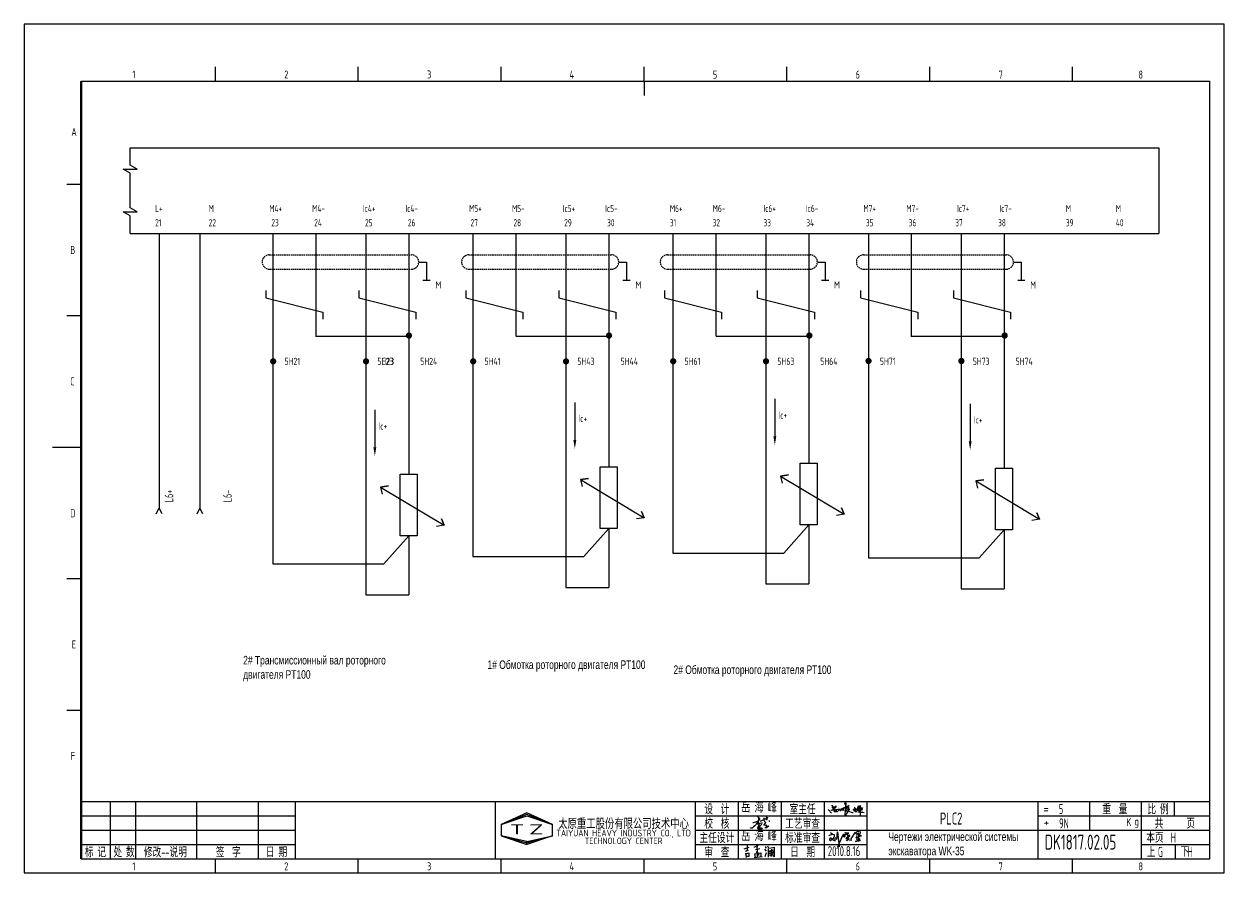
# Model space of a CAD drawing. Extents: x -2005 to 7010, y -1792 to 2924.
# Drawn here: x 1021.9 to 1441.9, y -956 to -659 of the extents above; entities that cross this region are included whole.
import ezdxf
from ezdxf.enums import TextEntityAlignment as Align

# ---------------------------------------------------------------- set-up
doc = ezdxf.new("R2010")
doc.units = 0
doc.header["$LTSCALE"] = 2
doc.linetypes.add('DASHED2', pattern=[0.375, 0.25, -0.125])
doc.layers.get('0').update_dxf_attribs({"linetype": 'CONTINUOUS'})
for name, color, linetype in [('01', 7, 'CONTINUOUS'), ('11', 3, 'CONTINUOUS'), ('CONTINUOUS', 7, 'CONTINUOUS'), ('DASHED', 2, 'DASHED2'), ('TEXT', 3, 'CONTINUOUS')]:
    doc.layers.add(name, color=color, linetype=linetype)
doc.styles.add('ROMAN', font='ROMANC.shx', dxfattribs={"width": 0.7, "height": 0.7})
doc.styles.add('ROMANS', font='romans', dxfattribs={"width": 0.67, "bigfont": 'hzlib'})
doc.styles.get("Standard").update_dxf_attribs({"font": 'isocp.shx', "width": 0.707, "bigfont": 'dfst.shx'})

# ---------------------------------------------------------------- blocks, each defined once
blk = doc.blocks.new('A$C5BE500A0')
for p, q in [((64.4, 48.9), (64.5, 51.6)), ((65.3, 44.3), (64.4, 48.9)), ((64.5, 51.6), (65.9, 52.2)), ((67.1, 48.5), (64.5, 17.9)), ((65.9, 52.2), (66.5, 51.5)), ((66.5, 51.5), (67.1, 48.5)), ((0, 24.1), (1.5, 23.9)), ((1.5, 23.9), (12.6, 10.8)), ((11.6, 21), (13.8, 22.8)), ((13.8, 22.8), (17.9, 23.5)), ((15.3, 41.2), (22.2, 26.1)), ((15.3, 40.1), (15.3, 41.2)), ((15.4, 37.7), (15.3, 40.1)), ((15.4, 32.4), (21, 34.6)), ((15.5, 31.8), (15.4, 32.4)), ((19.1, 30.1), (15.5, 31.8)), ((17.9, 23.5), (26, 24.9)), ((22.2, 26.1), (19.1, 30.1)), ((21, 34.6), (24.5, 35.1)), ((22.6, 18.1), (23.6, 19.3)), ((23.7, 17.3), (22.6, 18.1)), ((23.3, 27.9), (23.1, 27.8)), ((25.3, 29.5), (23.3, 27.9)), ((23.6, 19.3), (25.8, 19.9)), ((24.5, 35.1), (28.2, 35.6)), ((26.1, 16.2), (24.9, 15)), ((26.8, 30.7), (25.3, 29.5)), ((25.8, 19.9), (29.2, 20.8)), ((26, 24.9), (36.8, 26.1)), ((28.4, 20), (26.1, 16.2)), ((29.4, 34), (26.8, 30.7)), ((28.2, 35.6), (30.2, 36.8)), ((29.4, 15.2), (28.2, 15.7)), ((29.5, 22.1), (28.4, 20)), ((29.2, 20.8), (33, 21.4)), ((30.2, 38), (29.4, 34)), ((32.4, 15.1), (29.4, 15.2)), ((30.2, 22.7), (29.5, 22.1)), ((30.2, 36.8), (30.2, 38)), ((31.6, 22.6), (30.2, 22.7)), ((32.8, 22.1), (31.6, 22.6)), ((35, 16.2), (32.4, 15.1)), ((33, 21.4), (32.8, 22.1)), ((37.6, 17.7), (35, 16.2)), ((36.8, 26.1), (40.9, 26)), ((39.7, 20.3), (37.6, 17.7)), ((40.8, 21.6), (39.7, 20.3)), ((40.2, 22.8), (44.3, 25.4)), ((41.7, 24.4), (40.8, 21.6)), ((40.9, 26), (41.7, 24.4)), ((44.3, 25.4), (50.6, 27.7)), ((44.7, 18.7), (49.1, 22.6)), ((49.1, 22.6), (54.4, 27.2)), ((50.6, 27.7), (56.2, 29.3)), ((54.4, 27.2), (59.1, 30.4)), ((56.8, 20.6), (55.9, 19.6)), ((56.2, 29.3), (60.8, 29.6)), ((56.7, 31.7), (57.4, 29.6)), ((57.6, 25), (56.8, 20.6)), ((57.4, 29.6), (57.6, 25)), ((59.1, 30.4), (64.7, 33.7)), ((60.8, 29.6), (62.2, 29.2)), ((66.6, 21), (62.5, 20.6)), ((62.5, 20.6), (75.7, 18.4)), ((64.5, 17.9), (63.3, 8.5)), ((63.3, 8.5), (63.5, 0.1)), ((63.5, 0.1), (64.3, 0)), ((64.3, 0), (67.5, 2.5)), ((64.7, 33.7), (72, 37.3)), ((67.5, 39.5), (65.3, 44.3)), ((69.8, 21.4), (66.6, 21)), ((70.3, 36.3), (67.5, 39.5)), ((67.5, 2.5), (73.8, 13.7)), ((68.3, 28.6), (72.6, 29.4)), ((69.3, 29), (68.3, 28.6)), ((72, 30.5), (69.3, 29)), ((69.9, 34.1), (69.7, 33.3)), ((69.7, 33.3), (71.9, 33.6)), ((76.7, 24.1), (69.8, 21.4)), ((74.6, 36.5), (69.9, 34.1)), ((73.8, 32.8), (70.3, 36.3)), ((71.9, 33.6), (75.3, 34.2)), ((72, 37.3), (77.8, 39)), ((74.8, 31.8), (72, 30.5)), ((72.6, 29.4), (78.2, 30.4)), ((77.7, 30.8), (73.8, 32.8)), ((73.8, 13.7), (77.7, 20)), ((79.7, 39.2), (74.6, 36.5)), ((76.7, 32.6), (74.8, 31.8)), ((75.3, 34.2), (77, 34.5)), ((75.7, 18.4), (81.9, 16.6)), ((77.7, 33.5), (76.7, 32.6)), ((79.9, 25.4), (76.7, 24.1)), ((77, 34.5), (78, 34.1)), ((78, 34.1), (77.7, 33.5)), ((80.1, 30.5), (77.7, 30.8)), ((77.7, 20), (81.2, 25.6)), ((77.8, 39), (79.7, 39.2)), ((78.2, 30.4), (80.1, 30.5)), ((82.1, 26.9), (79.9, 25.4)), ((81.2, 25.6), (82.1, 26.9)), ((81.9, 16.6), (87.3, 14.8)), ((87.3, 14.8), (91.3, 12.9)), ((91.3, 12.9), (94.8, 12.6)), ((94.5, 25.2), (94.9, 23.9)), ((94.8, 12.6), (95.8, 12.8)), ((94.9, 23.9), (95.3, 23)), ((95.3, 23), (95.8, 22.8)), ((95.8, 22.8), (97, 23.3)), ((97, 23.3), (97.8, 25.3)), ((98.5, 23.8), (97.4, 25.9)), ((97.8, 25.3), (100.8, 27)), ((101.1, 23.3), (98.5, 23.8)), ((99, 31.4), (100.1, 32)), ((100.7, 21.1), (99.2, 17.4)), ((99.2, 17.4), (101.9, 20.9)), ((100.1, 32), (101.1, 31.6)), ((102.1, 27.7), (100.7, 21.1)), ((100.8, 27), (103.5, 26.5)), ((101.1, 31.6), (102.1, 30.6)), ((103.3, 23.7), (101.1, 23.3)), ((101.9, 20.9), (103.1, 21.8)), ((102.1, 30.6), (102.1, 27.7)), ((103.1, 21.8), (103.7, 20.1)), ((104.7, 23.9), (103.3, 23.7)), ((103.5, 26.5), (104.5, 25.2)), ((103.7, 20.1), (103.9, 18.5)), ((103.9, 18.5), (105, 16.1)), ((104.2, 28.7), (108.3, 26.3)), ((104.5, 25.2), (104.7, 23.9)), ((105, 16.1), (106.4, 15.7)), ((106.4, 15.7), (107.7, 17.3)), ((107.7, 17.3), (110.9, 22.6)), ((108.3, 26.3), (115.7, 20.2)), ((110.9, 22.6), (113.3, 30.9)), ((111.7, 21.6), (125.7, 23.5)), ((115.4, 22.1), (111.7, 21.6)), ((112.9, 30.9), (112.3, 30.9)), ((117.4, 32.7), (112.9, 30.9)), ((112.9, 26.9), (127.4, 26.5)), ((124.7, 26.6), (112.9, 26.9)), ((113.3, 30.9), (114.4, 35)), ((113.4, 15.2), (124.8, 14.7)), ((114.4, 35), (115.4, 38.4)), ((115.4, 38.4), (118.1, 38.8)), ((122.5, 23.3), (115.4, 22.1)), ((115.7, 20.2), (118.5, 18.9)), ((116.7, 30.8), (120.9, 31.8)), ((122.1, 34.8), (117.4, 32.7)), ((118.1, 38.8), (123.3, 38.3)), ((118.5, 18.9), (120.8, 19.6)), ((120.8, 19.6), (121.1, 20.7)), ((120.9, 31.8), (124.1, 32)), ((121.7, 31.5), (122.2, 1.9)), ((123, 28.1), (121.7, 31.5)), ((124.7, 36.8), (122.1, 34.8)), ((126.4, 24.6), (122.5, 23.3)), ((128.2, 25.5), (123, 28.1)), ((123.3, 38.3), (124.7, 36.8)), ((124.1, 32), (129.1, 31.3)), ((128.1, 26.7), (124.7, 26.6)), ((124.8, 14.7), (132, 14.1)), ((125.7, 23.5), (130.1, 23.8)), ((127.4, 26.5), (126.4, 24.6)), ((130.2, 28.3), (128.1, 26.7)), ((130.5, 24.3), (128.2, 25.5)), ((129.1, 31.3), (130.7, 30.3)), ((130.1, 23.8), (130.5, 24.3)), ((130.7, 30.3), (130.2, 28.3)), ((132, 14.1), (137.3, 13.6))]:
    blk.add_line(p, q)
blk = doc.blocks.new('lf')
for points in [[(409.4, 317.6), (411.9, 317.6), (420.7, 320.5), (429.4, 326.1), (429, 328.4), (426.7, 330.1), (424.2, 331.3), (423.4, 332.6), (424.4, 333.4), (425, 330.7), (425, 327.4), (425, 324.7), (424.8, 321.8), (424.8, 320.3), (424.8, 318.7), (425, 314.7), (425, 313), (424.8, 313)], [(432.1, 320.3), (430.6, 321.6), (450.9, 331.7), (450.9, 332.2)], [(439.5, 330.9), (440, 324.5), (442, 320.7)], [(446.2, 333.8), (448.1, 330.5), (448.1, 326.7), (446.6, 323.8)], [(421.5, 320.1), (421.3, 317.6), (420, 315.1), (418.6, 312.6), (416.7, 310.5), (414.9, 308.5), (411.9, 305.6), (410.1, 304.1), (408, 302.6), (406.1, 302), (403.6, 302.6), (403.6, 303.5), (403.9, 303.5)], [(421.3, 316.2), (424.8, 315.9), (427.1, 316), (429.8, 316), (434.8, 316.8), (436, 316.8)], [(421.9, 314.1), (423.8, 314.1), (425.4, 313.7), (426, 313), (426.9, 312), (427.1, 312), (426.5, 310.5), (426.1, 309.5), (424.2, 306.6), (423.1, 305.4), (422.1, 304.5), (423.2, 303.3), (427.3, 303.1), (429.8, 303.1), (432.3, 302.9), (435.4, 302.7), (433.1, 299.9), (424.6, 299.5), (424, 300.4), (425.6, 303.3), (434.3, 313.5)], [(441.8, 320.7), (443.7, 320.1), (444.9, 317.6), (443.1, 315.5), (439.7, 311.8), (439.8, 310.6), (445.4, 311.2), (447, 310.3), (445.6, 307.4), (453.6, 308), (450.3, 304.7), (447, 303.3), (443.7, 303.1), (442.9, 303.7)], [(453.4, 322.4), (454.9, 322.2), (455.7, 321.8), (456.1, 321.6), (456.3, 321.4)]]:
    blk.add_lwpolyline(points)

msp = doc.modelspace()

# ---------------------------------------------------------------- hatches: boundary and pattern name
h = msp.add_hatch(color=256)
edge = h.paths.add_edge_path()
edge.add_arc((1156.6, -767.98), 1.1, 0, 360)
h = msp.add_hatch(color=256)
edge = h.paths.add_edge_path()
edge.add_arc((1226.63, -767.98), 1.1, 0, 360)
h = msp.add_hatch(color=256)
edge = h.paths.add_edge_path()
edge.add_arc((1296.76, -767.98), 1.1, 0, 360)
h = msp.add_hatch(color=256)
edge = h.paths.add_edge_path()
edge.add_arc((1365.11, -767.98), 1.1, 0, 360)
h = msp.add_hatch(color=256)
edge = h.paths.add_edge_path()
edge.add_arc((1109.08, -777.01), 1.1, 0, 360)
h = msp.add_hatch(color=256)
edge = h.paths.add_edge_path()
edge.add_arc((1141.58, -777.01), 1.1, 0, 360)
h = msp.add_hatch(color=256)
edge = h.paths.add_edge_path()
edge.add_arc((1179.08, -777.03), 1.1, 0, 360)
h = msp.add_hatch(color=256)
edge = h.paths.add_edge_path()
edge.add_arc((1211.58, -777.03), 1.1, 0, 360)
h = msp.add_hatch(color=256)
edge = h.paths.add_edge_path()
edge.add_arc((1249.08, -776.97), 1.1, 0, 360)
h = msp.add_hatch(color=256)
edge = h.paths.add_edge_path()
edge.add_arc((1281.58, -776.97), 1.1, 0, 360)
h = msp.add_hatch(color=256)
edge = h.paths.add_edge_path()
edge.add_arc((1317.46, -776.88), 1.1, 0, 360)
h = msp.add_hatch(color=256)
edge = h.paths.add_edge_path()
edge.add_arc((1349.96, -776.88), 1.1, 0, 360)

# ---------------------------------------------------------------- linework, layer by layer
at = {"ltscale": 10}
for p, q in [((1160.26, -742.26), (1162.76, -742.26)), ((1230.26, -742.26), (1232.76, -742.26)), ((1299.77, -742.26), (1302.27, -742.26)), ((1368.42, -742.26), (1370.92, -742.26)), ((1106.51, -752.26), (1106.51, -754.76)), ((1106.51, -754.76), (1126.51, -759.76)), ((1139.01, -752.26), (1139.01, -754.76)), ((1139.01, -754.76), (1159.01, -759.76)), ((1176.51, -752.26), (1176.51, -754.76)), ((1176.51, -754.76), (1196.51, -759.76)), ((1209.01, -752.26), (1209.01, -754.76)), ((1209.01, -754.76), (1229.01, -759.76)), ((1246.02, -752.26), (1246.02, -754.76)), ((1246.02, -754.76), (1266.02, -759.76)), ((1278.52, -752.26), (1278.52, -754.76)), ((1278.52, -754.76), (1298.52, -759.76)), ((1314.67, -752.26), (1314.67, -754.76)), ((1314.67, -754.76), (1334.67, -759.76)), ((1347.17, -752.26), (1347.17, -754.76)), ((1347.17, -754.76), (1367.17, -759.76)), ((1126.51, -759.76), (1126.51, -762.26)), ((1159.01, -759.76), (1159.01, -762.26)), ((1196.51, -759.76), (1196.51, -762.26)), ((1229.01, -759.76), (1229.01, -762.26)), ((1266.02, -759.76), (1266.02, -762.26)), ((1298.52, -759.76), (1298.52, -762.26)), ((1334.67, -759.76), (1334.67, -762.26)), ((1367.17, -759.76), (1367.17, -762.26))]:
    msp.add_line(p, q, dxfattribs=at)
for p, q in [((1316.87, -941), (1376.87, -941)), ((1273.91, -947.56), (1275.72, -946.91)), ((1274.42, -948.33), (1275.46, -948.07)), ((1274.42, -949.11), (1274.68, -950.53)), ((1274.55, -949.24), (1275.59, -948.98)), ((1274.68, -948.07), (1274.68, -948.07)), ((1274.92, -946.38), (1274.92, -948.19)), ((1275.59, -948.98), (1275.59, -950.27)), ((1277.46, -946.95), (1278.63, -946.44)), ((1277.46, -946.95), (1277.46, -946.95)), ((1277.66, -949.24), (1279.74, -948.98)), ((1277.85, -947.73), (1279.41, -947.47)), ((1278.63, -949.02), (1278.11, -948.77)), ((1278.63, -946.44), (1278.37, -947.21)), ((1278.37, -947.21), (1278.37, -947.47)), ((1278.37, -947.47), (1278.63, -949.02)), ((1278.96, -949.11), (1278.96, -949.89)), ((1279.74, -948.98), (1279.74, -950.4)), ((1281.05, -947.67), (1281.59, -948.4)), ((1281.23, -946.73), (1281.59, -947.36)), ((1281.23, -950.21), (1281.74, -948.88)), ((1282.05, -946.52), (1282.41, -947.15)), ((1282.29, -947.46), (1282.29, -950.46)), ((1282.59, -948.61), (1282.62, -949.3)), ((1284.29, -948.4), (1282.62, -948.73)), ((1282.62, -949.3), (1284.41, -949)), ((1282.65, -948.24), (1284.08, -947.94)), ((1282.74, -947.3), (1284.44, -946.94)), ((1283.05, -948.91), (1283.23, -949.06)), ((1283.44, -947.61), (1283.53, -950.21)), ((1283.87, -948.73), (1283.69, -949.06)), ((1284.41, -949), (1284.29, -948.4)), ((1284.44, -946.94), (1284.47, -946.94)), ((1284.47, -946.94), (1284.47, -950.4)), ((1275.59, -950.27), (1274.55, -950.27)), ((1277.47, -950.58), (1280.24, -950.22)), ((1277.53, -949.24), (1277.79, -950.53)), ((1278.44, -949.24), (1278.44, -950.27)), ((1283.18, -949.65), (1282.84, -950.16)), ((1283.86, -949.48), (1284.2, -949.82)), ((1284.47, -950.4), (1284.2, -950.09))]:
    msp.add_line(p, q)
at = {"color": 3}
for points in [[(1215.16, -804.52), (1214.16, -804.52), (1214.66, -807.52)], [(1285.16, -803.29), (1284.16, -803.29), (1284.66, -806.29)], [(1353.54, -804.99), (1352.54, -804.99), (1353.04, -807.99)], [(1145.16, -807.12), (1144.16, -807.12), (1144.66, -810.12)]]:
    msp.add_solid(points, dxfattribs=at)
at = {"layer": '01', "ltscale": 2}
for p, q in [((1124.01, -768.23), (1156.53, -768.23)), ((1194.05, -768.23), (1226.56, -768.23)), ((1264.17, -768.23), (1296.68, -768.23)), ((1332.52, -768.23), (1365.04, -768.23)), ((1179.01, -774.65), (1179.01, -845.29)), ((1211.51, -774.65), (1211.51, -856.07)), ((1249.01, -773.43), (1249.01, -844.07)), ((1281.51, -773.43), (1281.51, -854.84)), ((1317.39, -775.12), (1317.39, -845.76)), ((1349.89, -775.12), (1349.89, -856.54)), ((1109.01, -777.26), (1109.01, -847.9)), ((1141.51, -777.26), (1141.51, -858.68)), ((1214.7, -791.36), (1214.7, -805.81)), ((1284.7, -790.14), (1284.7, -804.59)), ((1353.08, -791.83), (1353.08, -806.28)), ((1144.7, -793.97), (1144.7, -808.42)), ((1219.43, -817.97), (1216.68, -818.37)), ((1216.68, -818.37), (1219.43, -817.97)), ((1216.68, -818.37), (1238.9, -831.75)), ((1216.68, -818.37), (1217.24, -820.85)), ((1286.68, -817.15), (1289.43, -816.74)), ((1289.43, -816.74), (1286.68, -817.15)), ((1286.68, -817.15), (1308.9, -830.52)), ((1286.68, -817.15), (1287.24, -819.62)), ((1357.8, -818.44), (1355.06, -818.84)), ((1355.06, -818.84), (1357.8, -818.44)), ((1355.06, -818.84), (1377.27, -832.22)), ((1355.06, -818.84), (1355.62, -821.32)), ((1146.68, -820.98), (1149.43, -820.58)), ((1149.43, -820.58), (1146.68, -820.98)), ((1146.68, -820.98), (1168.9, -834.36)), ((1146.68, -820.98), (1147.24, -823.46)), ((1238.9, -831.75), (1238.03, -829.52)), ((1238.03, -829.52), (1238.9, -831.75)), ((1308.9, -830.52), (1306.2, -830.94)), ((1308.03, -828.3), (1308.9, -830.52)), ((1308.9, -830.52), (1308.03, -828.3)), ((1377.27, -832.22), (1376.41, -829.99)), ((1376.41, -829.99), (1377.27, -832.22)), ((1168.9, -834.36), (1166.2, -834.77)), ((1168.03, -832.13), (1168.9, -834.36)), ((1168.9, -834.36), (1168.03, -832.13)), ((1217.8, -845.29), (1226.51, -835.43)), ((1238.9, -831.75), (1236.2, -832.16)), ((1287.8, -844.07), (1296.51, -834.21)), ((1377.27, -832.22), (1374.58, -832.63)), ((1147.8, -847.9), (1156.51, -838.04)), ((1356.18, -845.76), (1364.89, -835.9)), ((1249.01, -844.07), (1287.8, -844.07)), ((1109.01, -847.9), (1147.8, -847.9)), ((1179.01, -845.29), (1217.8, -845.29)), ((1317.39, -845.76), (1356.18, -845.76)), ((1211.51, -856.07), (1226.51, -856.07)), ((1281.51, -854.84), (1296.51, -854.84)), ((1349.89, -856.54), (1364.89, -856.54)), ((1141.51, -858.68), (1156.51, -858.68))]:
    msp.add_line(p, q, dxfattribs=at)
at = {"layer": '01'}
msp.add_lwpolyline([(1059.01, -732.26), (1059.01, -726.16), (1056.56, -724.76), (1061.46, -724.76), (1059.01, -723.36), (1059.01, -711.16), (1056.56, -709.76), (1061.46, -709.76), (1059.01, -708.36), (1059.01, -702.26)], dxfattribs=at)
at = {"layer": '01', "ltscale": 2}
for points in [[(1223.52, -813.88), (1229.52, -813.88), (1229.52, -835.43), (1223.52, -835.43)], [(1293.52, -812.66), (1299.52, -812.66), (1299.52, -834.21), (1293.52, -834.21)], [(1361.89, -814.35), (1367.9, -814.35), (1367.9, -835.9), (1361.89, -835.9)], [(1153.52, -816.49), (1159.52, -816.49), (1159.52, -838.04), (1153.52, -838.04)]]:
    msp.add_lwpolyline(points, close=True, dxfattribs=at)
at = {"layer": 'CONTINUOUS', "color": 3}
for p, q in [((1441.87, -659), (1021.87, -659)), ((1021.87, -659), (1021.87, -956)), ((1441.87, -956), (1441.87, -659)), ((1021.87, -956), (1441.87, -956))]:
    msp.add_line(p, q, dxfattribs=at)
at = {"layer": 'CONTINUOUS', "linetype": 'Continuous'}
for p, q in [((1088.87, -679), (1088.87, -674)), ((1138.87, -679), (1138.87, -674)), ((1188.87, -679), (1188.87, -674)), ((1288.87, -679), (1288.87, -674)), ((1338.87, -679), (1338.87, -674)), ((1388.87, -679), (1388.87, -674)), ((1036.87, -715), (1041.87, -715)), ((1036.87, -761), (1041.87, -761)), ((1031.87, -807), (1041.87, -807)), ((1036.87, -853), (1041.87, -853)), ((1036.87, -899), (1041.87, -899)), ((1041.87, -931), (1436.87, -931)), ((1052.15, -951), (1052.15, -931)), ((1060.97, -951), (1060.97, -931)), ((1082.21, -931), (1082.21, -951)), ((1103.87, -931), (1103.87, -951)), ((1116.87, -951), (1116.87, -931)), ((1186.87, -951), (1186.87, -931)), ((1256.87, -951), (1256.87, -931)), ((1271.87, -931), (1271.87, -951)), ((1286.87, -931), (1286.87, -951)), ((1301.87, -931), (1301.87, -951)), ((1316.87, -931), (1316.87, -951)), ((1376.87, -951), (1376.87, -931)), ((1394.77, -931), (1394.77, -941)), ((1412.87, -931), (1412.87, -951)), ((1041.87, -936), (1116.87, -936)), ((1197.87, -935), (1188.87, -939)), ((1197.87, -935.5), (1188.87, -939)), ((1188.87, -939), (1197.87, -936)), ((1206.87, -939), (1197.87, -935)), ((1206.87, -939), (1197.87, -935.5)), ((1197.87, -936), (1206.87, -939)), ((1256.87, -936), (1306.87, -936)), ((1306.87, -936), (1316.87, -936)), ((1306.87, -936), (1316.87, -936)), ((1376.87, -936), (1436.87, -936)), ((1188.87, -939), (1188.87, -943)), ((1206.87, -943), (1206.87, -939)), ((1041.87, -941), (1116.87, -941)), ((1188.87, -943), (1197.87, -946)), ((1197.87, -945), (1188.87, -943)), ((1188.87, -943), (1197.87, -945.5)), ((1197.87, -945.5), (1206.87, -943)), ((1206.87, -943), (1197.87, -946)), ((1197.87, -945), (1206.87, -943)), ((1197.87, -946), (1197.87, -945)), ((1197.87, -946), (1197.87, -945)), ((1256.87, -941), (1306.87, -941)), ((1307.19, -941), (1316.87, -941)), ((1376.87, -941), (1436.87, -941)), ((1041.87, -946), (1116.87, -946)), ((1256.87, -946), (1306.87, -946)), ((1306.87, -946), (1316.87, -946)), ((1412.87, -946), (1436.87, -946)), ((1088.87, -956), (1088.87, -951)), ((1138.87, -956), (1138.87, -951)), ((1188.87, -956), (1188.87, -951)), ((1288.87, -956), (1288.87, -951)), ((1338.87, -956), (1338.87, -951)), ((1388.87, -956), (1388.87, -951))]:
    msp.add_line(p, q, dxfattribs=at)
at = {"layer": 'CONTINUOUS'}
for p, q in [((1238.87, -679), (1238.87, -674)), ((1041.87, -679), (1436.87, -679)), ((1238.87, -679), (1238.87, -684)), ((1436.87, -951), (1436.87, -679)), ((1059.01, -702.26), (1419.01, -702.26)), ((1419.01, -702.26), (1419.01, -732.26)), ((1059.01, -732.26), (1419.01, -732.26)), ((1069.17, -732.26), (1069.17, -828.34)), ((1083.45, -732.26), (1083.45, -828.34)), ((1109.01, -732.26), (1109.01, -777.26)), ((1124.01, -732.26), (1124.01, -768.28)), ((1141.51, -732.26), (1141.51, -777.26)), ((1156.51, -732.26), (1156.51, -816.49)), ((1179.01, -732.26), (1179.01, -777.26)), ((1194.01, -732.26), (1194.01, -768.04)), ((1211.51, -732.26), (1211.51, -777.26)), ((1226.51, -732.26), (1226.51, -813.88)), ((1226.51, -732.26), (1226.51, -777.26)), ((1249.01, -732.26), (1249.01, -777.14)), ((1264.01, -732.26), (1264.01, -768.23)), ((1281.51, -732.26), (1281.51, -777.14)), ((1296.51, -732.26), (1296.51, -812.66)), ((1296.51, -732.26), (1296.51, -777.14)), ((1317.39, -732.26), (1317.39, -777.14)), ((1332.39, -732.26), (1332.39, -768.41)), ((1349.89, -732.26), (1349.89, -777.14)), ((1364.89, -732.26), (1364.89, -814.35)), ((1364.89, -732.26), (1364.89, -777.14)), ((1162.76, -742.26), (1162.76, -748.74)), ((1232.76, -742.26), (1232.76, -748.74)), ((1302.27, -742.26), (1302.27, -748.74)), ((1370.92, -742.26), (1370.92, -748.74)), ((1164.01, -748.74), (1161.51, -748.74)), ((1234.01, -748.74), (1231.51, -748.74)), ((1303.52, -748.74), (1301.02, -748.74)), ((1372.17, -748.74), (1369.67, -748.74)), ((1068.17, -830.34), (1069.17, -828.34)), ((1070.17, -830.34), (1069.17, -828.34)), ((1082.45, -830.34), (1083.45, -828.34)), ((1084.45, -830.34), (1083.45, -828.34)), ((1226.51, -835.43), (1226.51, -856.07)), ((1296.51, -834.21), (1296.51, -854.84)), ((1156.51, -838.04), (1156.51, -858.68)), ((1364.89, -835.9), (1364.89, -856.54)), ((1424.37, -931), (1424.37, -936)), ((1303.53, -942.98), (1303.79, -942.77)), ((1303.53, -942.98), (1303.79, -942.77)), ((1303.53, -942.98), (1303.79, -942.77)), ((1303.53, -942.98), (1303.79, -942.77)), ((1303.79, -942.77), (1304.14, -942.62)), ((1303.79, -942.77), (1304.14, -942.62)), ((1303.79, -942.77), (1304.14, -942.62)), ((1303.79, -942.77), (1304.14, -942.62)), ((1303.89, -944.2), (1303.99, -943.84)), ((1303.89, -944.2), (1303.99, -943.84)), ((1303.89, -944.2), (1303.99, -943.84)), ((1303.89, -944.2), (1303.99, -943.84)), ((1303.89, -944.5), (1303.89, -944.2)), ((1303.89, -944.5), (1303.89, -944.2)), ((1303.89, -944.5), (1303.89, -944.2)), ((1303.89, -944.5), (1303.89, -944.2)), ((1304.14, -944.76), (1303.89, -944.5)), ((1304.14, -944.76), (1303.89, -944.5)), ((1304.14, -944.76), (1303.89, -944.5)), ((1304.14, -944.76), (1303.89, -944.5)), ((1303.99, -943.84), (1304.04, -943.69)), ((1303.99, -943.84), (1304.04, -943.69)), ((1303.99, -943.84), (1304.04, -943.69)), ((1303.99, -943.84), (1304.04, -943.69)), ((1304.04, -943.69), (1304.24, -943.74)), ((1304.04, -943.69), (1304.24, -943.74)), ((1304.04, -943.69), (1304.24, -943.74)), ((1304.04, -943.69), (1304.24, -943.74)), ((1304.14, -942.62), (1304.5, -942.52)), ((1304.14, -942.62), (1304.5, -942.52)), ((1304.14, -942.62), (1304.5, -942.52)), ((1304.14, -942.62), (1304.5, -942.52)), ((1304.81, -944.2), (1304.14, -944.76)), ((1304.81, -944.2), (1304.14, -944.76)), ((1304.81, -944.2), (1304.14, -944.76)), ((1304.81, -944.2), (1304.14, -944.76)), ((1304.19, -941.8), (1304.55, -942.01)), ((1304.19, -941.8), (1304.55, -942.01)), ((1304.19, -941.8), (1304.55, -942.01)), ((1304.19, -941.8), (1304.55, -942.01)), ((1304.24, -943.74), (1304.6, -943.89)), ((1304.24, -943.74), (1304.6, -943.89)), ((1304.24, -943.74), (1304.6, -943.89)), ((1304.24, -943.74), (1304.6, -943.89)), ((1304.5, -942.52), (1305.01, -942.47)), ((1304.5, -942.52), (1305.01, -942.47)), ((1304.5, -942.52), (1305.01, -942.47)), ((1304.5, -942.52), (1305.01, -942.47)), ((1304.55, -942.01), (1304.6, -942.16)), ((1304.55, -942.01), (1304.6, -942.16)), ((1304.55, -942.01), (1304.6, -942.16)), ((1304.55, -942.01), (1304.6, -942.16)), ((1304.6, -942.16), (1304.6, -942.47)), ((1304.6, -942.16), (1304.6, -942.47)), ((1304.6, -942.16), (1304.6, -942.47)), ((1304.6, -942.16), (1304.6, -942.47)), ((1304.6, -943.89), (1304.96, -944.25)), ((1304.6, -943.89), (1304.96, -944.25)), ((1304.6, -943.89), (1304.96, -944.25)), ((1304.6, -943.89), (1304.96, -944.25)), ((1305.11, -943.94), (1304.81, -944.2)), ((1305.11, -943.94), (1304.81, -944.2)), ((1305.11, -943.94), (1304.81, -944.2)), ((1305.11, -943.94), (1304.81, -944.2)), ((1304.96, -944.25), (1305.27, -944.5)), ((1304.96, -944.25), (1305.27, -944.5)), ((1304.96, -944.25), (1305.27, -944.5)), ((1304.96, -944.25), (1305.27, -944.5)), ((1305.01, -942.47), (1305.42, -942.57)), ((1305.01, -942.47), (1305.42, -942.57)), ((1305.01, -942.47), (1305.42, -942.57)), ((1305.01, -942.47), (1305.42, -942.57)), ((1305.32, -943.54), (1305.11, -943.94)), ((1305.32, -943.54), (1305.11, -943.94)), ((1305.32, -943.54), (1305.11, -943.94)), ((1305.32, -943.54), (1305.11, -943.94)), ((1305.27, -944.5), (1305.42, -944.61)), ((1305.27, -944.5), (1305.42, -944.61)), ((1305.27, -944.5), (1305.42, -944.61)), ((1305.27, -944.5), (1305.42, -944.61)), ((1305.42, -943.18), (1305.32, -943.54)), ((1305.42, -943.18), (1305.32, -943.54)), ((1305.42, -943.18), (1305.32, -943.54)), ((1305.42, -943.18), (1305.32, -943.54)), ((1305.42, -942.57), (1305.42, -942.77)), ((1305.42, -942.57), (1305.42, -942.77)), ((1305.42, -942.57), (1305.42, -942.77)), ((1305.42, -942.57), (1305.42, -942.77)), ((1305.42, -942.77), (1305.42, -943.18)), ((1305.42, -942.77), (1305.42, -943.18)), ((1305.42, -942.77), (1305.42, -943.18)), ((1305.42, -942.77), (1305.42, -943.18)), ((1305.42, -944.61), (1305.72, -944.71)), ((1305.42, -944.61), (1305.72, -944.71)), ((1305.42, -944.61), (1305.72, -944.71)), ((1305.42, -944.61), (1305.72, -944.71)), ((1305.72, -944.1), (1305.88, -943.84)), ((1305.72, -944.1), (1305.88, -943.84)), ((1305.72, -944.1), (1305.88, -943.84)), ((1305.72, -944.1), (1305.88, -943.84)), ((1305.72, -944.71), (1305.72, -944.1)), ((1305.72, -944.71), (1305.72, -944.1)), ((1305.72, -944.71), (1305.72, -944.1)), ((1305.72, -944.71), (1305.72, -944.1)), ((1305.88, -943.84), (1306.08, -943.64)), ((1305.88, -943.84), (1306.08, -943.64)), ((1305.88, -943.84), (1306.08, -943.64)), ((1305.88, -943.84), (1306.08, -943.64)), ((1306.08, -943.64), (1306.13, -943.74)), ((1306.08, -943.64), (1306.13, -943.74)), ((1306.08, -943.64), (1306.13, -943.74)), ((1306.08, -943.64), (1306.13, -943.74)), ((1306.13, -943.74), (1306.29, -944.1)), ((1306.13, -943.74), (1306.29, -944.1)), ((1306.13, -943.74), (1306.29, -944.1)), ((1306.13, -943.74), (1306.29, -944.1)), ((1306.29, -944.1), (1306.29, -944.2)), ((1306.29, -944.1), (1306.29, -944.2)), ((1306.29, -944.1), (1306.29, -944.2)), ((1306.29, -944.1), (1306.29, -944.2)), ((1306.29, -944.2), (1306.34, -944.3)), ((1306.29, -944.2), (1306.34, -944.3)), ((1306.29, -944.2), (1306.34, -944.3)), ((1306.29, -944.2), (1306.34, -944.3)), ((1306.34, -944.3), (1306.59, -941.65)), ((1306.34, -944.3), (1306.59, -941.65)), ((1306.34, -944.3), (1306.59, -941.65)), ((1306.34, -944.3), (1306.59, -941.65)), ((1306.59, -941.65), (1307.2, -946.85)), ((1306.59, -941.65), (1307.2, -946.85)), ((1306.59, -941.65), (1307.2, -946.85)), ((1306.59, -941.65), (1307.2, -946.85)), ((1306.75, -946.9), (1308.53, -942.49)), ((1306.75, -946.9), (1308.53, -942.49)), ((1306.75, -946.9), (1308.53, -942.49)), ((1306.75, -946.9), (1308.53, -942.49)), ((1308.58, -942.56), (1308.69, -943.04)), ((1308.58, -942.56), (1308.69, -943.04)), ((1308.58, -942.56), (1308.69, -943.04)), ((1308.58, -942.56), (1308.69, -943.04)), ((1308.69, -942.56), (1308.84, -942.45)), ((1308.69, -942.56), (1308.84, -942.45)), ((1308.69, -942.56), (1308.84, -942.45)), ((1308.69, -942.56), (1308.84, -942.45)), ((1308.8, -943.37), (1308.69, -942.56)), ((1308.8, -943.37), (1308.69, -942.56)), ((1308.8, -943.37), (1308.69, -942.56)), ((1308.8, -943.37), (1308.69, -942.56)), ((1308.69, -943.04), (1308.8, -943.37)), ((1308.69, -943.04), (1308.8, -943.37)), ((1308.69, -943.04), (1308.8, -943.37)), ((1308.69, -943.04), (1308.8, -943.37)), ((1308.84, -942.45), (1308.98, -942.45)), ((1308.84, -942.45), (1308.98, -942.45)), ((1308.84, -942.45), (1308.98, -942.45)), ((1308.84, -942.45), (1308.98, -942.45)), ((1308.91, -943.15), (1308.95, -942.89)), ((1308.91, -943.15), (1308.95, -942.89)), ((1308.91, -943.15), (1308.95, -942.89)), ((1308.91, -943.15), (1308.95, -942.89)), ((1308.95, -943.41), (1308.91, -943.15)), ((1308.95, -943.41), (1308.91, -943.15)), ((1308.95, -943.41), (1308.91, -943.15)), ((1308.95, -943.41), (1308.91, -943.15)), ((1308.95, -942.89), (1309.02, -942.71)), ((1308.95, -942.89), (1309.02, -942.71)), ((1308.95, -942.89), (1309.02, -942.71)), ((1308.95, -942.89), (1309.02, -942.71)), ((1309.06, -943.48), (1308.95, -943.41)), ((1309.06, -943.48), (1308.95, -943.41)), ((1309.06, -943.48), (1308.95, -943.41)), ((1309.06, -943.48), (1308.95, -943.41)), ((1308.98, -942.45), (1309.13, -942.78)), ((1308.98, -942.45), (1309.13, -942.78)), ((1308.98, -942.45), (1309.13, -942.78)), ((1308.98, -942.45), (1309.13, -942.78)), ((1309.02, -942.71), (1309.28, -942.53)), ((1309.02, -942.71), (1309.28, -942.53)), ((1309.02, -942.71), (1309.28, -942.53)), ((1309.02, -942.71), (1309.28, -942.53)), ((1309.13, -943.15), (1309.06, -943.48)), ((1309.13, -943.15), (1309.06, -943.48)), ((1309.13, -943.15), (1309.06, -943.48)), ((1309.13, -943.15), (1309.06, -943.48)), ((1309.13, -942.78), (1309.13, -943.15)), ((1309.13, -942.78), (1309.13, -943.15)), ((1309.13, -942.78), (1309.13, -943.15)), ((1309.13, -942.78), (1309.13, -943.15)), ((1309.24, -941.79), (1310.38, -943.08)), ((1309.42, -942.01), (1309.24, -941.79)), ((1309.24, -941.79), (1310.38, -943.08)), ((1309.42, -942.01), (1309.24, -941.79)), ((1309.24, -941.79), (1310.38, -943.08)), ((1309.42, -942.01), (1309.24, -941.79)), ((1309.24, -941.79), (1310.38, -943.08)), ((1309.42, -942.01), (1309.24, -941.79)), ((1309.28, -942.53), (1309.68, -942.34)), ((1309.28, -942.53), (1309.68, -942.34)), ((1309.28, -942.53), (1309.68, -942.34)), ((1309.28, -942.53), (1309.68, -942.34)), ((1310.53, -942.09), (1309.42, -942.01)), ((1310.53, -942.09), (1309.42, -942.01)), ((1310.53, -942.09), (1309.42, -942.01)), ((1310.53, -942.09), (1309.42, -942.01)), ((1309.75, -943.74), (1309.53, -943.96)), ((1309.75, -943.74), (1309.53, -943.96)), ((1309.75, -943.74), (1309.53, -943.96)), ((1309.75, -943.74), (1309.53, -943.96)), ((1309.53, -943.96), (1309.64, -943.92)), ((1309.53, -943.96), (1309.64, -943.92)), ((1309.53, -943.96), (1309.64, -943.92)), ((1309.53, -943.96), (1309.64, -943.92)), ((1309.64, -943.92), (1310.34, -943.7)), ((1309.64, -943.92), (1310.34, -943.7)), ((1309.64, -943.92), (1310.34, -943.7)), ((1309.64, -943.92), (1310.34, -943.7)), ((1309.68, -942.34), (1310.2, -942.2)), ((1309.68, -942.34), (1310.2, -942.2)), ((1309.68, -942.34), (1310.2, -942.2)), ((1309.68, -942.34), (1310.2, -942.2)), ((1309.72, -944.73), (1310.31, -944.03)), ((1309.72, -944.73), (1310.31, -944.03)), ((1309.72, -944.73), (1310.31, -944.03)), ((1309.72, -944.73), (1310.31, -944.03)), ((1310.16, -944.18), (1309.72, -944.73)), ((1310.16, -944.18), (1309.72, -944.73)), ((1310.16, -944.18), (1309.72, -944.73)), ((1310.16, -944.18), (1309.72, -944.73)), ((1310.05, -943.44), (1309.75, -943.74)), ((1310.05, -943.44), (1309.75, -943.74)), ((1310.05, -943.44), (1309.75, -943.74)), ((1310.05, -943.44), (1309.75, -943.74)), ((1310.49, -942.89), (1310.05, -943.44)), ((1310.49, -942.89), (1310.05, -943.44)), ((1310.49, -942.89), (1310.05, -943.44)), ((1310.49, -942.89), (1310.05, -943.44)), ((1310.53, -943.74), (1310.16, -944.18)), ((1310.53, -943.74), (1310.16, -944.18)), ((1310.53, -943.74), (1310.16, -944.18)), ((1310.53, -943.74), (1310.16, -944.18)), ((1310.2, -942.2), (1310.53, -942.09)), ((1310.2, -942.2), (1310.53, -942.09)), ((1310.2, -942.2), (1310.53, -942.09)), ((1310.2, -942.2), (1310.53, -942.09)), ((1310.31, -944.03), (1310.38, -944.03)), ((1310.31, -944.03), (1310.38, -944.03)), ((1310.31, -944.03), (1310.38, -944.03)), ((1310.31, -944.03), (1310.38, -944.03)), ((1310.34, -943.7), (1310.49, -943.74)), ((1310.34, -943.7), (1310.49, -943.74)), ((1310.34, -943.7), (1310.49, -943.74)), ((1310.34, -943.7), (1310.49, -943.74)), ((1310.38, -943.08), (1310.71, -943.33)), ((1310.38, -943.08), (1310.71, -943.33)), ((1310.38, -943.08), (1310.71, -943.33)), ((1310.38, -943.08), (1310.71, -943.33)), ((1310.38, -944.03), (1310.49, -944.29)), ((1310.38, -944.03), (1310.49, -944.29)), ((1310.38, -944.03), (1310.49, -944.29)), ((1310.38, -944.03), (1310.49, -944.29)), ((1310.75, -942.82), (1310.49, -942.89)), ((1310.75, -942.82), (1310.49, -942.89)), ((1310.75, -942.82), (1310.49, -942.89)), ((1310.75, -942.82), (1310.49, -942.89)), ((1310.49, -943.74), (1310.53, -943.74)), ((1310.49, -943.74), (1310.53, -943.74)), ((1310.49, -943.74), (1310.53, -943.74)), ((1310.49, -943.74), (1310.53, -943.74)), ((1310.49, -944.29), (1310.67, -944.44)), ((1310.49, -944.29), (1310.67, -944.44)), ((1310.49, -944.29), (1310.67, -944.44)), ((1310.49, -944.29), (1310.67, -944.44)), ((1310.67, -944.44), (1311.44, -944.51)), ((1310.67, -944.44), (1311.44, -944.51)), ((1310.67, -944.44), (1311.44, -944.51)), ((1310.67, -944.44), (1311.44, -944.51)), ((1310.71, -943.33), (1310.86, -943.08)), ((1310.71, -943.33), (1310.86, -943.08)), ((1310.71, -943.33), (1310.86, -943.08)), ((1310.71, -943.33), (1310.86, -943.08)), ((1310.86, -943.08), (1310.75, -942.82)), ((1310.86, -943.08), (1310.75, -942.82)), ((1310.86, -943.08), (1310.75, -942.82)), ((1310.86, -943.08), (1310.75, -942.82)), ((1311.4, -944.09), (1312.9, -941.71)), ((1311.4, -944.09), (1312.9, -941.71)), ((1311.4, -944.09), (1312.9, -941.71)), ((1311.4, -944.09), (1312.9, -941.71)), ((1311.46, -944.5), (1311.4, -944.09)), ((1311.46, -944.5), (1311.4, -944.09)), ((1311.46, -944.5), (1311.4, -944.09)), ((1311.46, -944.5), (1311.4, -944.09)), ((1312.73, -945.01), (1314.59, -944.62)), ((1312.73, -945.01), (1314.59, -944.62)), ((1312.73, -945.01), (1314.59, -944.62)), ((1312.73, -945.01), (1314.59, -944.62)), ((1314.07, -944.72), (1312.73, -945.01)), ((1314.07, -944.72), (1312.73, -945.01)), ((1314.07, -944.72), (1312.73, -945.01)), ((1314.07, -944.72), (1312.73, -945.01)), ((1312.89, -941.78), (1313.02, -942.21)), ((1312.89, -941.78), (1313.02, -942.21)), ((1312.89, -941.78), (1313.02, -942.21)), ((1312.89, -941.78), (1313.02, -942.21)), ((1312.99, -942.04), (1313.35, -941.62)), ((1312.99, -942.04), (1313.35, -941.62)), ((1312.99, -942.04), (1313.35, -941.62)), ((1312.99, -942.04), (1313.35, -941.62)), ((1313.19, -943.32), (1312.99, -943.61)), ((1313.19, -943.32), (1312.99, -943.61)), ((1313.19, -943.32), (1312.99, -943.61)), ((1313.19, -943.32), (1312.99, -943.61)), ((1312.99, -943.61), (1313.09, -943.67)), ((1312.99, -943.61), (1313.09, -943.67)), ((1312.99, -943.61), (1313.09, -943.67)), ((1312.99, -943.61), (1313.09, -943.67)), ((1313.02, -942.21), (1313.25, -942.47)), ((1313.02, -942.21), (1313.25, -942.47)), ((1313.02, -942.21), (1313.25, -942.47)), ((1313.02, -942.21), (1313.25, -942.47)), ((1313.09, -943.67), (1313.45, -943.61)), ((1313.09, -943.67), (1313.45, -943.61)), ((1313.09, -943.67), (1313.45, -943.61)), ((1313.09, -943.67), (1313.45, -943.61)), ((1313.35, -942.99), (1313.19, -943.32)), ((1313.35, -942.99), (1313.19, -943.32)), ((1313.35, -942.99), (1313.19, -943.32)), ((1313.35, -942.99), (1313.19, -943.32)), ((1313.25, -942.47), (1313.38, -942.5)), ((1313.25, -942.47), (1313.38, -942.5)), ((1313.25, -942.47), (1313.38, -942.5)), ((1313.25, -942.47), (1313.38, -942.5)), ((1313.35, -941.62), (1313.64, -941.52)), ((1313.35, -941.62), (1313.64, -941.52)), ((1313.35, -941.62), (1313.64, -941.52)), ((1313.35, -941.62), (1313.64, -941.52)), ((1313.45, -942.86), (1313.35, -942.99)), ((1313.45, -942.86), (1313.35, -942.99)), ((1313.45, -942.86), (1313.35, -942.99)), ((1313.45, -942.86), (1313.35, -942.99)), ((1313.41, -944.36), (1313.64, -944.07)), ((1313.41, -944.36), (1313.64, -944.07)), ((1313.41, -944.36), (1313.64, -944.07)), ((1313.41, -944.36), (1313.64, -944.07)), ((1313.94, -944.59), (1313.41, -944.36)), ((1313.94, -944.59), (1313.41, -944.36)), ((1313.94, -944.59), (1313.41, -944.36)), ((1313.94, -944.59), (1313.41, -944.36)), ((1313.45, -943.61), (1313.97, -943.35)), ((1313.45, -943.61), (1313.97, -943.35)), ((1313.45, -943.61), (1313.97, -943.35)), ((1313.45, -943.61), (1313.97, -943.35)), ((1313.58, -942.47), (1313.64, -942.24)), ((1313.58, -942.47), (1313.64, -942.24)), ((1313.58, -942.47), (1313.64, -942.24)), ((1313.58, -942.47), (1313.64, -942.24)), ((1313.77, -942.7), (1313.58, -942.47)), ((1313.77, -942.7), (1313.58, -942.47)), ((1313.77, -942.7), (1313.58, -942.47)), ((1313.77, -942.7), (1313.58, -942.47)), ((1313.64, -941.52), (1314.04, -941.42)), ((1313.64, -941.52), (1314.04, -941.42)), ((1313.64, -941.52), (1314.04, -941.42)), ((1313.64, -941.52), (1314.04, -941.42)), ((1313.64, -942.24), (1313.84, -942.08)), ((1313.64, -942.24), (1313.84, -942.08)), ((1313.64, -942.24), (1313.84, -942.08)), ((1313.64, -942.24), (1313.84, -942.08)), ((1313.64, -944.07), (1314.13, -943.87)), ((1313.64, -944.07), (1314.13, -943.87)), ((1313.64, -944.07), (1314.13, -943.87)), ((1313.64, -944.07), (1314.13, -943.87)), ((1314.2, -942.66), (1313.77, -942.7)), ((1314.2, -942.66), (1313.77, -942.7)), ((1314.2, -942.66), (1313.77, -942.7)), ((1314.2, -942.66), (1313.77, -942.7)), ((1313.84, -942.08), (1314.1, -942.01)), ((1313.84, -942.08), (1314.1, -942.01)), ((1313.84, -942.08), (1314.1, -942.01)), ((1313.84, -942.08), (1314.1, -942.01)), ((1313.97, -944.13), (1313.94, -944.59)), ((1313.97, -944.13), (1313.94, -944.59)), ((1313.97, -944.13), (1313.94, -944.59)), ((1313.97, -944.13), (1313.94, -944.59)), ((1313.97, -942.79), (1314, -943.15)), ((1314.95, -942.99), (1313.97, -942.79)), ((1313.97, -942.79), (1314, -943.15)), ((1314.95, -942.99), (1313.97, -942.79)), ((1313.97, -942.79), (1314, -943.15)), ((1314.95, -942.99), (1313.97, -942.79)), ((1313.97, -942.79), (1314, -943.15)), ((1314.95, -942.99), (1313.97, -942.79)), ((1313.97, -943.35), (1314.43, -943.15)), ((1314, -943.15), (1313.97, -943.64)), ((1313.97, -943.35), (1314.43, -943.15)), ((1314, -943.15), (1313.97, -943.64)), ((1313.97, -943.35), (1314.43, -943.15)), ((1314, -943.15), (1313.97, -943.64)), ((1313.97, -943.35), (1314.43, -943.15)), ((1314, -943.15), (1313.97, -943.64)), ((1313.97, -943.64), (1313.97, -944.13)), ((1313.97, -943.64), (1313.97, -944.13)), ((1313.97, -943.64), (1313.97, -944.13)), ((1313.97, -943.64), (1313.97, -944.13)), ((1314.3, -944.49), (1314.07, -944.72)), ((1314.3, -944.49), (1314.07, -944.72)), ((1314.3, -944.49), (1314.07, -944.72)), ((1314.3, -944.49), (1314.07, -944.72)), ((1314.1, -942.01), (1314.2, -941.98)), ((1314.1, -942.01), (1314.2, -941.98)), ((1314.1, -942.01), (1314.2, -941.98)), ((1314.1, -942.01), (1314.2, -941.98)), ((1314.13, -943.87), (1314.33, -944)), ((1314.13, -943.87), (1314.33, -944)), ((1314.13, -943.87), (1314.33, -944)), ((1314.13, -943.87), (1314.33, -944)), ((1314.46, -942.4), (1314.2, -942.66)), ((1314.46, -942.4), (1314.2, -942.66)), ((1314.46, -942.4), (1314.2, -942.66)), ((1314.46, -942.4), (1314.2, -942.66)), ((1314.3, -941.42), (1314.53, -941.55)), ((1314.3, -941.42), (1314.53, -941.55)), ((1314.3, -941.42), (1314.53, -941.55)), ((1314.3, -941.42), (1314.53, -941.55)), ((1314.33, -944), (1314.3, -944.49)), ((1314.33, -944), (1314.3, -944.49)), ((1314.33, -944), (1314.3, -944.49)), ((1314.33, -944), (1314.3, -944.49)), ((1314.43, -943.15), (1314.95, -942.99)), ((1314.43, -943.15), (1314.95, -942.99)), ((1314.43, -943.15), (1314.95, -942.99)), ((1314.43, -943.15), (1314.95, -942.99)), ((1314.56, -941.95), (1314.46, -942.4)), ((1314.56, -941.95), (1314.46, -942.4)), ((1314.56, -941.95), (1314.46, -942.4)), ((1314.56, -941.95), (1314.46, -942.4)), ((1314.53, -941.55), (1314.56, -941.95)), ((1314.53, -941.55), (1314.56, -941.95)), ((1314.53, -941.55), (1314.56, -941.95)), ((1314.53, -941.55), (1314.56, -941.95)), ((1424.87, -951), (1424.87, -946)), ((1041.87, -951), (1436.87, -951)), ((1238.87, -956), (1238.87, -951)), ((1256.87, -951), (1316.87, -951))]:
    msp.add_line(p, q, dxfattribs=at)
at = {"layer": 'CONTINUOUS', "lineweight": 50}
msp.add_line((1041.87, -679), (1041.87, -951), dxfattribs=at)
at = {"layer": 'DASHED'}
for p, q in [((1107.71, -739.76), (1157.53, -739.76)), ((1177.53, -739.76), (1227.53, -739.76)), ((1247.04, -739.76), (1297.04, -739.76)), ((1315.69, -739.76), (1365.69, -739.76)), ((1107.71, -744.76), (1157.53, -744.76)), ((1177.53, -744.76), (1227.53, -744.76)), ((1247.04, -744.76), (1297.04, -744.76)), ((1315.69, -744.76), (1365.69, -744.76))]:
    msp.add_line(p, q, dxfattribs=at)
for centre, start, end in [((1107.71, -742.26), 90, 270), ((1157.53, -742.26), 270, 90), ((1177.53, -742.26), 90, 270), ((1227.53, -742.26), 270, 90), ((1247.04, -742.26), 90, 270), ((1297.04, -742.26), 270, 90), ((1315.69, -742.26), 90, 270), ((1365.69, -742.26), 270, 90)]:
    msp.add_arc(centre, 2.5, start, end, dxfattribs=at)

# ---------------------------------------------------------------- block references
for name, p, xscale, yscale, zscale in [('A$C5BE500A0', (1303.28, -936.05), 0.09216000000219537, 0.09215999999923952, 0.09216000000000003), ('lf', (1224.5, -979.02), 0.1280000000006112, 0.1279999999999291, 0.128)]:
    msp.add_blockref(name, p, dxfattribs=dict(xscale=xscale, yscale=yscale, zscale=zscale))

# ---------------------------------------------------------------- texts
at = {"width": 0.707}
msp.add_text('PLC2', height=4.2, dxfattribs=at).set_placement((1342.44, -939.05))
at = {"char_height": 3.5, "attachment_point": 1}
for s, insert, width in [('岳 海 峰', (1272.89, -931.37), 12.9495), ('岳 海 峰', (1272.89, -941.37), 12.9495), ('2010.8.16', (1303.19, -946.6), 12.1142)]:
    msp.add_mtext(s, dxfattribs=dict(at, insert=insert, width=width))
at = {"layer": '01', "linetype": 'DASHED2', "ltscale": 2, "char_height": 3, "attachment_point": 1}
for s, insert, width in [('{\\fArial|b0|i0|c0|p34;2# \\fArial|b0|i0|c204|p34;Трансмиссионный вал роторного двигателя\\fArial|b0|i0|c0|p34; PT100}', (1098.59, -880.05), 58.6899), ('{\\fArial|b0|i0|c0|p34;1# \\fArial|b0|i0|c204|p34;Обмотка роторного двигателя\\fArial|b0|i0|c0|p34; PT100}', (1184.09, -881.62), 58.6899), ('{\\fArial|b0|i0|c0|p34;2# \\fArial|b0|i0|c204|p34;Обмотка роторного двигателя\\fArial|b0|i0|c0|p34; PT100}', (1249.19, -883.39), 58.6899), ('{\\fArial|b0|i0|c204|p34;Чертежи электрической системы экскаватора \\fArial|b0|i0|c0|p34;WK-35}', (1324.39, -941.8), 50.6186)]:
    msp.add_mtext(s, dxfattribs=dict(at, insert=insert, width=width))
at = {"layer": '11', "width": 0.707}
msp.add_text('DK1817.02.05', height=5.25, dxfattribs=at).set_placement((1379.14, -947.83))
at = {"layer": 'CONTINUOUS', "linetype": 'Continuous', "style": 'ROMAN'}
for s, height, width, p in [('1', 2.8, 0.7, (1059.8, -678.06)), ('2', 2.8, 0.7, (1112.96, -678.06)), ('3', 2.8, 0.7, (1162.93, -678.06)), ('4', 2.8, 0.7, (1212.82, -678.06)), ('5', 2.8, 0.7, (1262.96, -678.1)), ('6', 2.8, 0.7, (1312.94, -678.1)), ('7', 2.8, 0.7, (1362.98, -678.1)), ('8', 2.8, 0.7, (1411.93, -678.1)), ('A', 2.8, 0.7, (1038.44, -698.15)), ('B', 2.8, 0.7, (1038.05, -739.46)), ('C', 2.8, 0.7, (1038.05, -785.41)), ('D', 2.8, 0.7, (1038.05, -831.57)), ('E', 2.8, 0.7, (1038.6, -877.46)), ('F', 2.8, 0.7, (1038.25, -916.46)), ('T', 3.5, 1.8, (1191.87, -942.5)), ('Z', 3.5, 1.8, (1198.57, -942.5)), ('K', 2.8, 0.7, (1407.71, -939.6)), ('g', 2.8, 0.7, (1410.54, -939.34)), ('1', 2.8, 0.7, (1059.8, -955.06)), ('2', 2.8, 0.7, (1112.96, -955.06)), ('3', 2.8, 0.7, (1162.93, -955.06)), ('4', 2.8, 0.7, (1212.82, -955.06)), ('5', 2.8, 0.7, (1262.96, -955.1)), ('6', 2.8, 0.7, (1312.94, -955.1)), ('7', 2.8, 0.7, (1362.98, -955.1)), ('8', 2.8, 0.7, (1411.93, -955.1))]:
    msp.add_text(s, height=height, dxfattribs=dict(at, width=width)).set_placement(p)
at = {"layer": 'CONTINUOUS'}
for s, width, p in [('L+', 0.67, (1067.76, -724.76)), ('M', 0.67, (1086.51, -724.76)), ('M4+', 0.67, (1107.74, -724.76)), ('M4-', 0.67, (1122.74, -724.76)), ('Ic4+', 0.67, (1140.52, -724.76)), ('Ic4-', 0.67, (1155.38, -724.76)), ('M5+', 0.67, (1177.67, -724.76)), ('M5-', 0.67, (1192.67, -724.76)), ('Ic5+', 0.67, (1210.45, -724.76)), ('Ic5-', 0.67, (1225.31, -724.76)), ('M6+', 0.67, (1247.93, -724.76)), ('M6-', 0.67, (1262.93, -724.76)), ('Ic6+', 0.67, (1280.71, -724.76)), ('Ic6-', 0.67, (1295.57, -724.76)), ('M7+', 0.67, (1315.68, -724.76)), ('M7-', 0.67, (1330.68, -724.76)), ('Ic7+', 0.67, (1348.46, -724.76)), ('Ic7-', 0.67, (1363.32, -724.76)), ('M', 0.67, (1386.51, -724.76)), ('M', 0.67, (1404.01, -724.76)), ('21', 0.67, (1067.76, -729.76)), ('22', 0.67, (1086.51, -729.76)), ('23', 0.67, (1108.45, -729.76)), ('24', 0.67, (1123.45, -729.76)), ('25', 0.67, (1141.23, -729.76)), ('26', 0.67, (1156.23, -729.76)), ('27', 0.67, (1178.18, -729.76)), ('28', 0.67, (1193.18, -729.76)), ('29', 0.67, (1210.95, -729.76)), ('30', 0.67, (1225.95, -729.76)), ('31', 0.67, (1247.9, -729.76)), ('32', 0.67, (1262.9, -729.76)), ('33', 0.67, (1280.68, -729.76)), ('34', 0.67, (1295.68, -729.76)), ('35', 0.67, (1316.51, -729.76)), ('36', 0.67, (1331.52, -729.76)), ('37', 0.67, (1347.8, -729.76)), ('38', 0.67, (1362.8, -729.76)), ('39', 0.67, (1386.51, -729.76)), ('40', 0.67, (1404.01, -729.76)), ('5H21', 0.707, (1113.06, -778.26)), ('5H23', 0.707, (1145.56, -778.26)), ('5C23', 0.707, (1145.56, -778.26)), ('5H24', 0.707, (1160.56, -778.26)), ('5H41', 0.707, (1183.06, -778.26)), ('5H43', 0.707, (1215.56, -778.26)), ('5H44', 0.707, (1230.68, -778.26)), ('5H61', 0.707, (1253.06, -778.26)), ('5H63', 0.707, (1285.56, -778.26)), ('5H64', 0.707, (1300.56, -778.26)), ('5H71', 0.707, (1321.43, -778.26)), ('5H73', 0.707, (1353.93, -778.26)), ('5H74', 0.707, (1368.93, -778.26)), ('Ic+', 0.67, (1215.98, -798.28)), ('Ic+', 0.67, (1285.98, -797.05)), ('Ic+', 0.67, (1354.36, -798.75)), ('Ic+', 0.67, (1145.98, -800.88))]:
    msp.add_text(s, height=2.5, dxfattribs=dict(at, width=width)).set_placement(p)
at = {"layer": 'CONTINUOUS', "style": 'ROMANS', "text_generation_flag": 2, "width": 0.67}
for p in [(1167.92, -751.54), (1237.92, -751.54), (1307.43, -751.54), (1376.08, -751.54)]:
    msp.add_text('M', height=2.5, dxfattribs=at).set_placement(p)
at = {"layer": 'CONTINUOUS', "width": 0.67}
for s, p in [('L6+', (1074.13, -826.29)), ('L6-', (1094.58, -826.29))]:
    msp.add_text(s, height=3, rotation=90, dxfattribs=at).set_placement(p)
for s, p in [('设  计', (1264.37, -933.5)), ('室主任', (1294.37, -933.5)), ('重  量', (1403.67, -933.5)), ('比 例', (1418.77, -933.5)), ('校  核', (1264.37, -938.5)), ('工艺审查', (1294.37, -938.5)), ('共      页', (1424.67, -938.49)), ('主任设计', (1264.37, -943.5)), ('标准审查', (1294.37, -943.5)), ('本页', (1417.67, -943.39)), ('标 记', (1046.87, -948.5)), ('处 数', (1056.87, -948.5)), ('修改--说明', (1071.34, -948.5)), ('签  字', (1093.37, -948.5)), ('日 期', (1110.25, -948.5)), ('审  查', (1264.37, -948.5)), ('日  期', (1294.37, -948.5)), ('上', (1416.37, -948.48)), ('下', (1428.19, -948.48))]:
    msp.add_text(s, height=3.5, dxfattribs=at).set_placement(p, align=Align.MIDDLE)
at = {"layer": 'CONTINUOUS', "linetype": 'Continuous', "style": 'ROMAN'}
for s, p in [('=', (1378.6, -934.95)), ('+', (1378.71, -939.68))]:
    msp.add_text(s, height=2.8, dxfattribs=at).set_placement(p)
at = {"layer": 'CONTINUOUS', "insert": (1231.73, -941.43), "char_height": 3.3, "width": 50, "attachment_point": 5, "line_spacing_factor": 0.7125}
msp.add_mtext('{\\f宋体|b0|i0|c134|p2;太原重工股份有限公司技术中心\\P\\Fromans.shx;\\H0.6969x;TAIYUAN HEAVY INDUSTRY CO., LTD\\PTECHNOLOGY CENTER}', dxfattribs=at)
at = {"layer": 'TEXT', "width": 0.67}
for s, p in [('5', (1384.08, -935.37)), ('9N', (1384.18, -940.39)), ('H', (1423.24, -945.37)), ('G', (1418.73, -950.37)), ('H', (1429.12, -950.37))]:
    msp.add_text(s, height=3.5, dxfattribs=at).set_placement(p)

doc.saveas('drawing.dxf')
